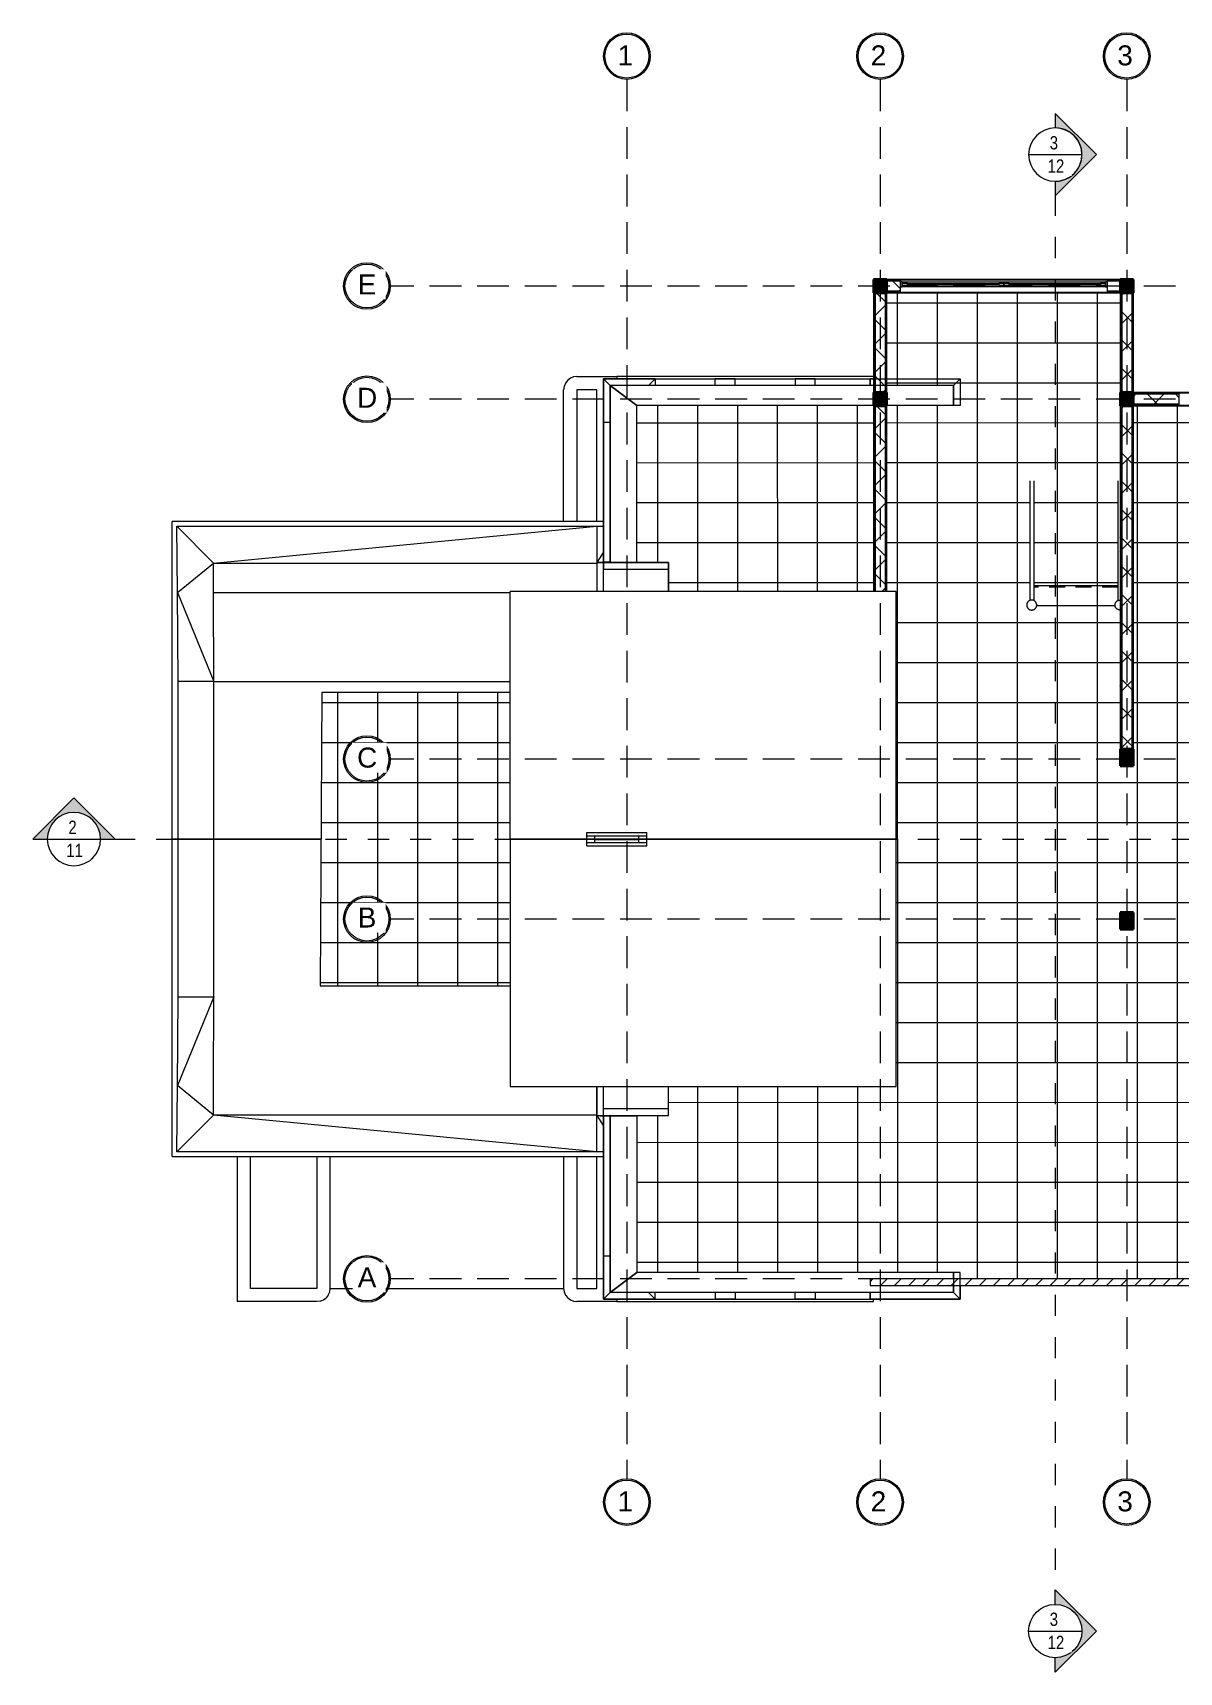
# Model space of a CAD drawing. Header units: millimetres. Extents: x -8365 to 42684, y -5903 to 18700.
# Drawn here: x -8365 to 8838, y -5903 to 18700 of the extents above; entities that cross this region are included whole.
import ezdxf

# ---------------------------------------------------------------- set-up
doc = ezdxf.new("R2010")
doc.units = ezdxf.units.MM
for name, pattern in [('Abgebrochen', [714.375, 476.25, -238.125]), ('Aligning Line', [635, 317.5, -317.5]), ('Hidden', [714.375, 476.25, -238.125]), ('Overhead', [396.875, 238.125, -158.75])]:
    doc.linetypes.add(name, pattern=pattern)
for name, color, linetype, lineweight in [('A-FLOR', 7, 'Continuous', 9), ('A-FLOR-HRAL', 7, 'Continuous', 9), ('A-FLOR-PATT', 7, 'Continuous', 9), ('A-GENM', 7, 'Continuous', 9), ('A-GLAZ', 7, 'Continuous', 18), ('A-WALL', 7, 'Continuous', 25), ('A-WALL-PATT', 7, 'Continuous', 18), ('G-ANNO-SYMB', 7, 'Abgebrochen', 9), ('S-COLS', 7, 'Continuous', 25), ('S-GRID', 7, 'Continuous', 9), ('S-GRID-IDEN', 7, 'Continuous', 9), ('S-STRS', 7, 'Continuous', 18)]:
    doc.layers.add(name, color=color, linetype=linetype, lineweight=lineweight)
doc.layers.add('G-IMPT', color=7, linetype='Continuous', lineweight=9, true_color=0xffffff)
doc.styles.add('Arial', font='arial.ttf', dxfattribs={"width": 0.8, "height": 200})
doc.styles.add('Arial_1', font='arial.ttf', dxfattribs={"height": 300})
pattern_1 = [(0, (0, 0), (406.4, 101.6), [33.528, -271.272, 33.528, -271.272, -1625.6]), (0, (0, 0), (406.4, 101.6), [-609.6, 33.528, -576.072, 33.528, -271.272, -711.2]), (0, (0, 0), (406.4, 101.6), [-1524, 33.528, -169.672, 33.528, -474.472]), (120, (152.4, 50.8), (-291.18818, 301.15272), [33.528, -271.272, 33.528, -271.272, -1625.6]), (120, (152.4, 50.8), (-291.18818, 301.15272), [-609.6, 33.528, -576.072, 33.528, -271.272, -711.2]), (120, (152.4, 50.8), (-291.18818, 301.15272), [-1524, 33.528, -169.672, 33.528, -474.472]), (240, (203.2, 254), (-115.21182, -402.75272), [33.528, -271.272, 33.528, -271.272, -1625.6]), (240, (203.2, 254), (-115.21182, -402.75272), [-609.6, 33.528, -576.072, 33.528, -271.272, -711.2]), (240, (203.2, 254), (-115.21182, -402.75272), [-1524, 33.528, -169.672, 33.528, -474.472])]
pattern_2 = [(45, (0, 0), (-212.132, 212.132), []), (135, (0, 0), (-212.132, -212.132), [])]

# ---------------------------------------------------------------- blocks, each defined once
blk = doc.blocks.new('CUA SO 2 CANH NHOM KINH O O THOANG - K3_3100x2100-2404852-04_MẶT BẰNG TẦNG 4')
at = {"layer": 'A-GLAZ'}
for p, q in [((-1525, 63), (-1550, 63)), ((-1525, -13), (-1525, 63)), ((-1449, 37.5), (-1525, 37.5)), ((-1525, 37.5), (-1525, 12.5)), ((-1525, 12.5), (-1449, 12.5)), ((-1449, 12.5), (-1449, 37.5)), ((-76, 27.5), (-1449, 27.5)), ((-1449, 27.5), (-1449, 22.5)), ((-1449, 22.5), (-76, 22.5)), ((0, 37.5), (-76, 37.5)), ((-76, 37.5), (-76, 12.5)), ((-76, 22.5), (-76, 27.5)), ((-76, 12.5), (0, 12.5)), ((0, 12.5), (0, 37.5)), ((76, 37.5), (0, 37.5)), ((0, 37.5), (0, 12.5)), ((0, 12.5), (76, 12.5)), ((76, 12.5), (76, 37.5)), ((1449, 27.5), (76, 27.5)), ((76, 27.5), (76, 22.5)), ((76, 22.5), (1449, 22.5)), ((1525, 37.5), (1449, 37.5)), ((1449, 37.5), (1449, 12.5)), ((1449, 22.5), (1449, 27.5)), ((1449, 12.5), (1525, 12.5)), ((1550, 63), (1525, 63)), ((1525, 63), (1525, -13)), ((1525, 12.5), (1525, 37.5)), ((-1550, -13), (-1525, -13)), ((1525, -13), (1550, -13))]:
    blk.add_line(p, q, dxfattribs=at)
at = {"layer": 'A-GLAZ', "lineweight": 9}
for p, q in [((-1525, 63), (1525, 63)), ((-1449, 37.5), (-76, 37.5)), ((-76, 12.5), (-1449, 12.5)), ((76, 37.5), (1449, 37.5)), ((1449, 12.5), (76, 12.5)), ((1525, -13), (-1525, -13))]:
    blk.add_line(p, q, dxfattribs=at)
blk = doc.blocks.new('Railing - 150mm-2368385-04_MẶT BẰNG TẦNG 4')
at = {"layer": 'A-FLOR-HRAL', "flags": 128}
for points in [[(0, 75), (-3, 75), (-6, 75), (-9, 74), (-12, 74), (-15, 74), (-18, 73), (-21, 72), (-24, 71), (-26, 70), (-29, 69), (-32, 68), (-35, 67), (-37, 65), (-40, 64), (-42, 62), (-45, 60), (-47, 58), (-49, 56), (-52, 54), (-54, 52), (-56, 50), (-58, 48), (-60, 45), (-61, 43), (-63, 41), (-65, 38), (-66, 35), (-68, 33), (-69, 30), (-70, 27), (-71, 24), (-72, 22), (-73, 19), (-73, 16), (-74, 13), (-74, 10), (-75, 7), (-75, 4), (-75, 1), (-75, -2), (-75, -5), (-75, -8), (-74, -11), (-74, -14), (-73, -17), (-72, -20), (-71, -23), (-70, -26), (-69, -28), (-68, -31), (-67, -34), (-65, -37), (-64, -39), (-62, -42), (-61, -44), (-59, -47), (-57, -49), (-55, -51), (-53, -53), (-51, -55), (-48, -57), (-46, -59), (-44, -61), (-41, -63), (-39, -64), (-36, -66), (-33, -67), (-31, -68), (-28, -70), (-25, -71), (-22, -72), (-19, -72), (-16, -73), (-14, -74), (-11, -74), (-8, -75), (-5, -75), (-2, -75), (0, -75)], [(0, -75), (3, -75), (6, -75), (9, -74), (12, -74), (15, -74), (18, -73), (21, -72), (24, -71), (26, -70), (29, -69), (32, -68), (35, -67), (37, -65), (40, -64), (42, -62), (45, -60), (47, -58), (49, -56), (52, -54), (54, -52), (56, -50), (58, -48), (60, -45), (61, -43), (63, -41), (65, -38), (66, -35), (68, -33), (69, -30), (70, -27), (71, -24), (72, -22), (73, -19), (73, -16), (74, -13), (74, -10), (75, -7), (75, -4), (75, -1), (75, 2), (75, 5), (75, 8), (74, 11), (74, 14), (73, 17), (72, 20), (71, 23), (70, 26), (69, 28), (68, 31), (67, 34), (65, 37), (64, 39), (62, 42), (61, 44), (59, 47), (57, 49), (55, 51), (53, 53), (51, 55), (48, 57), (46, 59), (44, 61), (41, 63), (39, 64), (36, 66), (33, 67), (31, 68), (28, 70), (25, 71), (22, 72), (19, 72), (16, 73), (14, 74), (11, 74), (8, 75), (5, 75), (2, 75), (0, 75)]]:
    blk.add_lwpolyline(points, dxfattribs=at)
blk = doc.blocks.new('Railing - Railing-2370318-04_MẶT BẰNG TẦNG 4')
at = {"layer": 'A-FLOR-HRAL'}
for p, q in [((6595, 11975), (6595, 10400)), ((6656, 11975), (6656, 10400)), ((6595, 10400), (6595, 10181)), ((6656, 10400), (6656, 10181))]:
    blk.add_line(p, q, dxfattribs=at)
blk.add_blockref('Railing - 150mm-2368385-04_MẶT BẰNG TẦNG 4', (6625, 10112))
blk = doc.blocks.new('Railing - 150mm-V1-04_MẶT BẰNG TẦNG 4')
at = {"layer": 'A-FLOR-HRAL', "flags": 128}
blk.add_lwpolyline([(0, -75), (3, -75), (6, -75), (9, -74), (12, -74), (15, -74), (18, -73), (21, -72), (24, -71), (26, -70), (29, -69), (32, -68), (35, -67), (37, -65), (40, -64), (42, -62), (45, -60), (47, -58), (49, -56), (52, -54), (54, -52), (56, -50), (58, -48), (60, -45), (61, -43), (63, -41), (65, -38), (66, -35), (68, -33), (69, -30), (70, -27), (71, -24), (72, -22), (73, -19), (73, -16), (74, -13), (74, -10), (75, -7), (75, -4), (75, -1), (75, 2), (75, 5), (75, 8), (74, 11), (74, 14), (73, 17), (72, 20), (71, 23), (70, 26), (69, 28), (68, 31), (67, 34), (65, 37), (64, 39), (62, 42), (61, 44), (59, 47), (57, 49), (55, 51), (53, 53), (51, 55), (48, 57), (46, 59), (44, 61), (41, 63), (39, 64), (36, 66), (33, 67), (31, 68), (28, 70), (25, 71), (22, 72), (19, 72), (16, 73), (14, 74), (11, 74), (8, 75), (5, 75), (2, 75), (0, 75)], dxfattribs=at)
blk = doc.blocks.new('Railing - Railing-2370322-04_MẶT BẰNG TẦNG 4')
at = {"layer": 'A-FLOR-HRAL'}
for p, q in [((7919, 11975), (7919, 10400)), ((7919, 10400), (7919, 10181))]:
    blk.add_line(p, q, dxfattribs=at)
at = {"extrusion": (0, 0, -1), "zscale": -1}
blk.add_blockref('Railing - 150mm-V1-04_MẶT BẰNG TẦNG 4', (-7950, 10112), dxfattribs=at)
blk = doc.blocks.new('Window_K2_Stack - Sync_3dsMax_To_Revit-2428540-04_MẶT BẰNG TẦNG 4')
at = {"layer": 'G-IMPT'}
for p, q in [((-696, 6917), (-737, 6885)), ((-649, 6935), (-696, 6917)), ((-600, 6942), (-649, 6935)), ((-600, 6942), (0, 6942)), ((0, 6942), (0, 6906)), ((3850, 6942), (0, 6942)), ((-792, 6793), (-800, 6742)), ((-800, 4764), (-800, 6742)), ((-770, 6843), (-792, 6793)), ((-737, 6885), (-770, 6843)), ((-300, 6742), (-600, 6742)), ((-600, 6742), (-600, 4764)), ((-300, 4764), (-300, 6742)), ((-300, 4764), (-6674, 4764)), ((-6674, 0), (-6674, 4764)), ((-6594, 3700), (-6603, 4694)), ((-6603, 4694), (-6052, 4142)), ((-6603, 4694), (-300, 4694)), ((-6052, 4142), (-300, 4694)), ((-200, 4764), (-300, 4764)), ((-300, 4694), (-300, 4150)), ((-300, 4694), (-200, 4694)), ((-295, 4150), (-200, 4300)), ((-6594, 3700), (-6052, 4142)), ((-6051, 3700), (-6052, 4142)), ((-6052, 4142), (-300, 4142)), ((-200, 4150), (-300, 4150)), ((-300, 4150), (-300, 3714)), ((-300, 4150), (774, 4150)), ((774, 4150), (-300, 4150)), ((-300, 4150), (-300, 3714)), ((-300, 4150), (-300, 3714)), ((-200, 4050), (-200, 4150)), ((774, 4150), (-200, 4150)), ((-200, 4150), (-200, 4050)), ((-200, 3714), (-200, 4050)), ((-200, 4050), (774, 4050)), ((774, 4050), (774, 4150)), ((774, 4150), (774, 4050)), ((774, 3714), (774, 4150)), ((774, 4050), (774, 3714)), ((-6582, 2365), (-6594, 3700)), ((-6594, 3700), (-6047, 2365)), ((-6047, 2365), (-6051, 3700)), ((-6051, 3700), (-1600, 3700)), ((4189, 3714), (-1600, 3714)), ((-1600, 0), (-1600, 3714)), ((4189, 0), (4189, 3714)), ((-6047, 2365), (-6582, 2365)), ((-6582, 0), (-6582, 2365)), ((-6047, 2365), (-1600, 2365)), ((-6047, 0), (-6047, 2365)), ((-6674, -4764), (-6674, 0)), ((-6582, -2365), (-6582, 0)), ((-6047, -2365), (-6047, 0)), ((-1600, 0), (-1600, -3714)), ((4189, -3714), (4189, 0)), ((-6594, -3700), (-6582, -2365)), ((-6047, -2365), (-6594, -3700)), ((-6582, -2365), (-6047, -2365)), ((-6051, -3700), (-6047, -2365)), ((-6603, -4694), (-6594, -3700)), ((-6052, -4142), (-6594, -3700)), ((-6052, -4142), (-6051, -3700)), ((-1600, -3714), (4189, -3714)), ((-300, -3714), (-300, -4150)), ((-300, -3714), (-300, -4150)), ((-300, -4150), (-300, -3714)), ((-200, -4050), (-200, -3714)), ((774, -4050), (774, -3714)), ((774, -4150), (774, -3714)), ((-6603, -4694), (-6052, -4142)), ((-300, -4142), (-6052, -4142)), ((-300, -4694), (-6052, -4142)), ((-300, -4150), (-200, -4150)), ((-300, -4694), (-300, -4150)), ((-300, -4150), (774, -4150)), ((-300, -4150), (774, -4150)), ((-200, -4300), (-295, -4150)), ((-200, -4150), (-200, -4050)), ((774, -4050), (-200, -4050)), ((-200, -4150), (-200, -4050)), ((-200, -4150), (774, -4150)), ((774, -4150), (774, -4050)), ((774, -4150), (774, -4050)), ((-6674, -4764), (-300, -4764)), ((-300, -4694), (-6603, -4694)), ((-5700, -4764), (-5700, -6942)), ((-5500, -6742), (-5500, -4764)), ((-4500, -4764), (-4500, -6742)), ((-4300, -6742), (-4300, -4764)), ((-800, -4764), (-800, -6742)), ((-800, -4764), (-800, -6742)), ((-600, -4764), (-600, -6742)), ((-200, -4694), (-300, -4694)), ((-300, -4764), (-200, -4764)), ((-300, -6742), (-300, -4764)), ((-4500, -6742), (-5500, -6742)), ((-4404, -6917), (-4362, -6886)), ((-4330, -6843), (-4362, -6886)), ((-4330, -6843), (-4308, -6793)), ((-4308, -6793), (-4300, -6742)), ((-4300, -6742), (-800, -6742)), ((-800, -6742), (-792, -6793)), ((-792, -6793), (-770, -6843)), ((-770, -6843), (-737, -6886)), ((-737, -6886), (-696, -6917)), ((-600, -6742), (-300, -6742)), ((-4500, -6942), (-5700, -6942)), ((-4450, -6935), (-4500, -6942)), ((-4450, -6935), (-4404, -6917)), ((-696, -6917), (-649, -6935)), ((-649, -6935), (-600, -6942)), ((0, -6942), (-600, -6942)), ((0, -6906), (0, -6942)), ((0, -6942), (3850, -6942)), ((3850, -6942), (3850, -6906))]:
    blk.add_line(p, q, dxfattribs=at)
at = {"layer": 'G-IMPT', "flags": 128}
for points in [[(-6582, 0), (-6605, 0), (-6628, 0), (-6651, 0), (-6674, 0)], [(-6047, 0), (-6181, 0), (-6315, 0), (-6448, 0), (-6582, 0)], [(-4438, 0), (-4610, 0), (-6047, 0)], [(4189, 0), (2742, 0), (1295, 0), (-153, 0), (-1600, 0)], [(-6674, 0), (-6651, 0), (-6628, 0), (-6605, 0), (-6582, 0)], [(-6582, 0), (-6448, 0), (-6315, 0), (-6181, 0), (-6047, 0)], [(-6047, 0), (-4610, 0), (-4438, 0)], [(-1600, 0), (-153, 0), (1295, 0), (2742, 0), (4189, 0)]]:
    blk.add_lwpolyline(points, dxfattribs=at)
blk = doc.blocks.new('Window_K2_Stack - Window_K2_Stack-2377845-04_MẶT BẰNG TẦNG 4')
at = {"layer": 'A-GLAZ'}
for p, q in [((-450, -100), (-450, 100)), ((-450, 100), (450, 100)), ((-450, 50), (450, 50)), ((-328.75, -50), (-328.75, 50)), ((-328.75, 5), (328.75, 5)), ((328.75, -50), (328.75, 50)), ((450, -100), (450, 100)), ((-450, -50), (450, -50)), ((-450, -100), (450, -100)), ((-328.75, -5), (328.75, -5))]:
    blk.add_line(p, q, dxfattribs=at)
blk.add_blockref('Window_K2_Stack - Sync_3dsMax_To_Revit-2428540-04_MẶT BẰNG TẦNG 4', (0, 0))
blk = doc.blocks.new('M_Concrete-Rectangular-Column - COT200X250-2391840-04_MẶT BẰNG TẦNG 4')
at = {"layer": 'S-COLS', "lineweight": 35}
blk.add_hatch(color=256, dxfattribs=at).paths.add_polyline_path([(100, -125), (100, 125), (-100, 125), (-100, -125)])
for p, q in [((100, 125), (-100, 125)), ((-100, 125), (-100, -125)), ((100, -125), (100, 125)), ((-100, -125), (100, -125))]:
    blk.add_line(p, q, dxfattribs=at)
blk = doc.blocks.new('M_Concrete-Rectangular-Column - COT200X200-2391835-04_MẶT BẰNG TẦNG 4')
at = {"layer": 'S-COLS', "lineweight": 35}
blk.add_hatch(color=256, dxfattribs=at).paths.add_polyline_path([(100, -100), (100, 100), (-100, 100), (-100, -100)])
for p, q in [((100, 100), (-100, 100)), ((-100, 100), (-100, -100)), ((100, -100), (100, 100)), ((-100, -100), (100, -100))]:
    blk.add_line(p, q, dxfattribs=at)
blk = doc.blocks.new('Test_Family - Sync_3dsMax_To_Revit-2434440-04_MẶT BẰNG TẦNG 4')
at = {"layer": 'A-GENM'}
for p, q in [((-300, -4145), (-300, -4150)), ((-300, -4150), (250, -4150)), ((-250, -4150), (-250, -6901)), ((-150, -4150), (-250, -4150)), ((-150, -6801), (-150, -4150)), ((248, -4148), (245, -4145)), ((250, -4150), (248, -4148)), ((5000, -6501), (5000, -6801)), ((5100, -6501), (5000, -6501)), ((5100, -6901), (5100, -6501)), ((-250, -6901), (-150, -6801)), ((-150, -6801), (-250, -6901)), ((3750, -6801), (-150, -6801)), ((3750, -6801), (3750, -6901)), ((5000, -6801), (3750, -6801)), ((3750, -6901), (3750, -6801)), ((5100, -6901), (5000, -6801)), ((5000, -6801), (5100, -6901)), ((-250, -6901), (3750, -6901)), ((3750, -6901), (5100, -6901))]:
    blk.add_line(p, q, dxfattribs=at)
at = {"layer": 'A-GENM', "lineweight": 25}
for p, q in [((245, -4145), (250, -4150)), ((250, -4150), (250, -4145))]:
    blk.add_line(p, q, dxfattribs=at)
at = {"layer": 'G-IMPT'}
for p, q in [((-250, -6901), (-250, -4150)), ((-250, -4150), (-150, -4150)), ((-150, -4150), (250, -4150)), ((-150, -4150), (-150, -6801)), ((250, -4150), (250, -6501)), ((-250, -6901), (-250, -6250)), ((-250, -6250), (-150, -6250)), ((250, -6501), (-150, -6801)), ((-150, -6801), (250, -6501)), ((5000, -6501), (250, -6501)), ((5000, -6595), (5000, -6501)), ((-150, -6801), (-250, -6901)), ((-150, -6801), (-250, -6901)), ((5000, -6801), (-150, -6801)), ((425, -6801), (525, -6901)), ((525, -6901), (525, -6801)), ((1425, -6801), (1425, -6901)), ((1725, -6801), (1725, -6901)), ((2625, -6901), (2625, -6801)), ((2925, -6801), (2925, -6901)), ((3750, -6901), (3750, -6801)), ((5000, -6801), (5000, -6695)), ((5100, -6901), (5000, -6801)), ((5100, -6901), (5000, -6801)), ((5100, -6695), (5100, -6901)), ((525, -6901), (-250, -6901)), ((-250, -6901), (3750, -6901)), ((1725, -6901), (1425, -6901)), ((2925, -6901), (2625, -6901)), ((5100, -6901), (3750, -6901))]:
    blk.add_line(p, q, dxfattribs=at)
blk = doc.blocks.new('Test_Family - Test_Family-2426873-04_MẶT BẰNG TẦNG 4')
blk.add_blockref('Test_Family - Sync_3dsMax_To_Revit-2434440-04_MẶT BẰNG TẦNG 4', (0, 0))
blk = doc.blocks.new('Test_Family - Sync_3dsMax_To_Revit-V5-04_MẶT BẰNG TẦNG 4')
at = {"layer": 'A-GENM'}
for p, q in [((-300, -4145), (-300, -4150)), ((-300, -4150), (250, -4150)), ((-250, -4150), (-250, -6901)), ((-150, -4150), (-250, -4150)), ((-150, -6801), (-150, -4150)), ((248, -4148), (245, -4145)), ((250, -4150), (248, -4148)), ((5000, -6501), (5000, -6801)), ((5100, -6501), (5000, -6501)), ((5100, -6901), (5100, -6501)), ((-250, -6901), (-150, -6801)), ((-150, -6801), (-250, -6901)), ((3750, -6801), (-150, -6801)), ((3750, -6801), (3750, -6901)), ((5000, -6801), (3750, -6801)), ((3750, -6901), (3750, -6801)), ((5100, -6901), (5000, -6801)), ((5000, -6801), (5100, -6901)), ((-250, -6901), (3750, -6901)), ((3750, -6901), (5100, -6901))]:
    blk.add_line(p, q, dxfattribs=at)
at = {"layer": 'A-GENM', "lineweight": 25}
for p, q in [((245, -4145), (250, -4150)), ((250, -4150), (250, -4145))]:
    blk.add_line(p, q, dxfattribs=at)
at = {"layer": 'G-IMPT'}
for p, q in [((-250, -6901), (-250, -4150)), ((-250, -4150), (-150, -4150)), ((-150, -4150), (250, -4150)), ((-150, -4150), (-150, -6801)), ((250, -4150), (250, -6501)), ((-250, -6901), (-250, -6250)), ((-250, -6250), (-150, -6250)), ((250, -6501), (-150, -6801)), ((-150, -6801), (250, -6501)), ((3800, -6501), (250, -6501)), ((5000, -6501), (4000, -6501)), ((5000, -6801), (5000, -6501)), ((-150, -6801), (-250, -6901)), ((-150, -6801), (-250, -6901)), ((3800, -6801), (-150, -6801)), ((425, -6801), (525, -6901)), ((525, -6901), (525, -6802)), ((1425, -6802), (1425, -6901)), ((1725, -6802), (1725, -6901)), ((2625, -6901), (2625, -6802)), ((2925, -6802), (2925, -6901)), ((3750, -6901), (3750, -6801)), ((5000, -6801), (4000, -6801)), ((525, -6901), (-250, -6901)), ((-250, -6901), (3750, -6901)), ((1725, -6901), (1425, -6901)), ((2925, -6901), (2625, -6901)), ((3800, -6901), (3750, -6901))]:
    blk.add_line(p, q, dxfattribs=at)
blk = doc.blocks.new('Test_Family - Test_Family-V6-04_MẶT BẰNG TẦNG 4')
at = {"extrusion": (0, 0, -1), "zscale": -1, "rotation": 180}
blk.add_blockref('Test_Family - Sync_3dsMax_To_Revit-V5-04_MẶT BẰNG TẦNG 4', (0, 0), dxfattribs=at)
blk = doc.blocks.new('Section - CAT DUNG-122916-04_MẶT BẰNG TẦNG 4')
at = {"layer": 'G-ANNO-SYMB', "linetype": 'Continuous'}
h = blk.add_hatch(color=256, dxfattribs=at)
edge = h.paths.add_edge_path()
edge.add_line((0.18, 0), (-2, 0))
edge.add_arc((-6, 0), 4, 0, 90)
edge.add_arc((-6, 0), 4, 90, 180)
edge.add_line((-10, 0), (-12.18, 0))
edge.add_line((-12.18, 0), (-6, 6.18))
edge.add_line((-6, 6.18), (0.18, 0))
for p, q in [((-6, 6.18), (-12.18, 0)), ((0.18, 0), (-6, 6.18)), ((-12.18, 0), (-10, 0)), ((-2, 0), (0.18, 0))]:
    blk.add_line(p, q, dxfattribs=at)
for start, end in [(360, 180), (90, 180), (0, 90), (180, 360)]:
    blk.add_arc((-6, 0), 4, start, end, dxfattribs=at)
blk = doc.blocks.new('Grid - TRUC  D1-102336-04_MẶT BẰNG TẦNG 4')
at = {"layer": 'S-GRID-IDEN'}
for radius in [3.5, 3.3]:
    blk.add_circle((0, 0), radius, dxfattribs=at)

msp = doc.modelspace()

# ---------------------------------------------------------------- hatches: boundary and pattern name
at = {"layer": 'A-FLOR-PATT'}
h = msp.add_hatch(dxfattribs=at)
h.set_pattern_fill('FP_6', color=256, style=0, pattern_type=2)
h.set_pattern_definition([(0.0043, (16612.5, 7449.6), (-0.045, 600), []), (90.004, (16612.5, 7449.6), (-600, -0.042), [])])
h.paths.add_polyline_path([(1174, 2450), (1174, 2450), (1174, 2250)])
h.paths.add_polyline_path([(700, 2445), (695, 2450), (450, 2450), (450, 2445), (677, 2445)])
h.paths.add_polyline_path([(26150, -99), (32295, -98), (32295, 94), (37045, 94), (37045, 2445), (37255, 2445), (37265, 7700), (37250, 7700), (37250, 5250), (37050, 5250), (37050, 7700), (33250, 7700), (33250, 10038), (33230, 10041), (33218, 10045), (33204, 10054), (33199, 10058), (33190, 10068), (33180, 10088), (33176, 10099), (33175, 10118), (33179, 10136), (33185, 10150), (33195, 10163), (33205, 10173), (33219, 10182), (33219, 11974), (33250, 11974), (33250, 14800), (29750, 14800), (29750, 11298), (29781, 11306), (30299, 11547), (30346, 11742), (30479, 11458), (30526, 11653), (31075, 11909), (31075, 11904), (31095, 11909), (31095, 11906), (31105, 11909), (31105, 10181), (31123, 10168), (31136, 10155), (31144, 10141), (31148, 10122), (31149, 10103), (31143, 10084), (31134, 10067), (31119, 10053), (31103, 10044), (31090, 10039), (31075, 10038), (31054, 10041), (31044, 10044), (31026, 10057), (31014, 10070), (31005, 10084), (31001, 10100), (29823, 10100), (29820, 10084), (29809, 10067), (29795, 10053), (29779, 10043), (29766, 10040), (29750, 10038), (29750, 7700), (29550, 7700), (29550, 13100), (23000, 13100), (23000, 12100), (22550, 12100), (22550, 7700), (22350, 7700), (22350, 12100), (19900, 12100), (19900, 13100), (15350, 13100), (15350, 7700), (15150, 7700), (15150, 13100), (8150, 13100), (8150, 7700), (7950, 7700), (7950, 10038), (7930, 10041), (7918, 10045), (7907, 10052), (7899, 10058), (7890, 10068), (7880, 10088), (7876, 10100), (7875, 10118), (7879, 10136), (7885, 10150), (7895, 10163), (7905, 10173), (7919, 10182), (7919, 11974), (7950, 11974), (7950, 14800), (4450, 14800), (4450, 13406), (5450, 13406), (5450, 13106), (4450, 13106), (4450, 10314), (4589, 10314), (4589, 6600), (4589, 6600), (4589, 2885), (1174, 2885), (1174, 2450), (700, 2450), (700, 500), (700, 94), (5450, 94), (5450, 0), (11550, 0), (11550, 5500), (11750, 5500), (11750, 100), (22350, 100), (22350, 5500), (22550, 5500), (22550, 100), (25950, 100), (25950, 5500), (26150, 5500), (26150, -85)])
h.paths.add_polyline_path([(37045, 2445), (37045, 2795), (37050, 2795), (37050, 3400), (37150, 3400), (37150, 2795), (37145, 2795), (37145, 2545), (37069, 2469)])
h.paths.add_polyline_path([(100, 6600), (100, 6600), (81, 6600)])
h.paths.add_polyline_path([(-3970, 4400), (-1200, 4400), (-1200, 6600), (-1200, 6600), (-1200, 8800), (-4026, 8800), (-4050, 4400)])
h.paths.add_polyline_path([(29750, 5250), (29550, 5250), (29550, 5500), (29750, 5500)])
h.paths.add_polyline_path([(18950, 5250), (18750, 5250), (18750, 5500), (18950, 5500), (18950, 5400)])
h.paths.add_polyline_path([(33250, 5250), (33250, 5500), (33450, 5500), (33450, 5250)])
h.paths.add_polyline_path([(8150, 5250), (7950, 5250), (7950, 5500), (8150, 5500)])
h.paths.add_polyline_path([(15150, 5250), (15150, 5500), (15350, 5500), (15350, 5250)])
h.paths.add_polyline_path([(11750, 7700), (11550, 7700), (11550, 7950), (11750, 7950)])
h.paths.add_polyline_path([(18950, 7700), (18750, 7700), (18750, 7950), (18950, 7950)])
h.paths.add_polyline_path([(25950, 7700), (25950, 7950), (26150, 7950), (26150, 7700)])
h.paths.add_polyline_path([(34550, 7900), (34550, 8500), (34650, 8500), (34650, 9300), (34550, 9300), (34550, 9400), (34350, 9400), (34350, 9500), (37050, 9500), (37050, 9502), (33450, 9502), (33451, 9500), (33550, 9500), (33550, 9400), (33450, 9400), (33450, 7900), (34157, 7900)])
h.paths.add_polyline_path([(35111, 7900), (37050, 7900), (37050, 7903), (35000, 7903), (35000, 8452), (34650, 8452), (34650, 7900), (35001, 7900)])
h.paths.add_polyline_path([(37250, 7900), (37265, 7900), (37270, 10470), (37250, 10470), (37250, 7938)])
h.paths.add_polyline_path([(6625, 10038), (6604, 10041), (6589, 10047), (6578, 10055), (6567, 10066), (6558, 10081), (6553, 10094), (6551, 10113), (6553, 10130), (6559, 10146), (6570, 10162), (6580, 10171), (6595, 10181), (6595, 11974), (6656, 11974), (6657, 10180), (6673, 10170), (6683, 10159), (6693, 10144), (6698, 10131), (6700, 10113), (6698, 10095), (6691, 10079), (6681, 10063), (6674, 10056), (6656, 10044), (6641, 10039), (6634, 10039)])
h.paths.add_polyline_path([(31925, 10038), (31904, 10041), (31889, 10047), (31878, 10055), (31867, 10066), (31858, 10081), (31853, 10094), (31851, 10113), (31853, 10130), (31859, 10146), (31870, 10162), (31880, 10171), (31895, 10181), (31895, 11974), (31956, 11974), (31957, 10180), (31973, 10170), (31983, 10159), (31993, 10144), (31998, 10131), (32000, 10113), (31998, 10095), (31991, 10079), (31981, 10063), (31974, 10056), (31956, 10044), (31941, 10039)])
h.paths.add_polyline_path([(4250, 10314), (4250, 13106), (700, 13106), (700, 10750), (1174, 10750), (1174, 10314), (4132, 10314)])
h.paths.add_polyline_path([(37270, 10570), (37275, 13300), (37250, 13300), (37250, 10570)])
h.paths.add_polyline_path([(600, 10750), (695, 10750), (700, 10755), (450, 10755), (450, 10750), (557, 10750)])
h.paths.add_polyline_path([(18950, 13300), (29550, 13301), (29550, 13301), (8150, 13302), (8150, 13300), (18750, 13300)])
h.paths.add_polyline_path([(4250, 13406), (4250, 15000), (4250, 15000), (4250, 13406)])
at = {"layer": 'A-WALL-PATT', "lineweight": 9}
h = msp.add_hatch(dxfattribs=at)
h.set_pattern_fill('FP_2', color=256, style=0, pattern_type=2)
h.set_pattern_definition(pattern_1)
h.paths.add_polyline_path([(4265, 10314), (4265, 13100), (4250, 13100), (4250, 10314), (4255, 10314)])
h.paths.add_polyline_path([(4251, 13300), (4265, 13300), (4265, 14800), (4250, 14800), (4250, 13300)])
h = msp.add_hatch(dxfattribs=at)
h.set_pattern_fill('FP_3', color=256, style=0, pattern_type=2)
h.set_pattern_definition(pattern_2)
h.paths.add_polyline_path([(4435, 10314), (4435, 13100), (4265, 13100), (4265, 10314), (4370, 10314)])
h.paths.add_polyline_path([(4398, 13300), (4435, 13300), (4435, 14800), (4265, 14800), (4265, 13300), (4370, 13300)])
h = msp.add_hatch(dxfattribs=at)
h.set_pattern_fill('FP_2', color=256, style=0, pattern_type=2)
h.set_pattern_definition(pattern_1)
h.paths.add_polyline_path([(4450, 10314), (4450, 13100), (4435, 13100), (4435, 10314), (4440, 10314)])
h.paths.add_polyline_path([(4450, 13300), (4450, 14800), (4435, 14800), (4435, 13300), (4447, 13300)])
h = msp.add_hatch(dxfattribs=at)
h.set_pattern_fill('FP_3', color=256, style=0, pattern_type=2)
h.set_pattern_definition(pattern_2)
h.paths.add_polyline_path([(4658, 14815), (4658, 14985), (4450, 14985), (4450, 14815)])
h.paths.add_polyline_path([(7758, 14815), (7950, 14815), (7950, 14985), (7758, 14985), (7758, 14900)])
h = msp.add_hatch(dxfattribs=at)
h.set_pattern_fill('FP_2', color=256, style=0, pattern_type=2)
h.set_pattern_definition(pattern_1)
h.paths.add_polyline_path([(7950, 14800), (7950, 14815), (7758, 14815), (7758, 14800)])
h.paths.add_polyline_path([(4658, 14800), (4658, 14815), (4450, 14815), (4450, 14800)])
h = msp.add_hatch(dxfattribs=at)
h.set_pattern_fill('FP_2', color=256, style=0, pattern_type=2)
h.set_pattern_definition(pattern_1)
h.paths.add_polyline_path([(7965, 7950), (7965, 7950), (7965, 13100), (7950, 13100), (7950, 7950)])
h.paths.add_polyline_path([(7950, 13300), (7965, 13300), (7965, 14800), (7950, 14800), (7950, 14501)])
h = msp.add_hatch(dxfattribs=at)
h.set_pattern_fill('FP_3', color=256, style=0, pattern_type=2)
h.set_pattern_definition(pattern_2)
h.paths.add_polyline_path([(8135, 7950), (8135, 13100), (7965, 13100), (7965, 7950), (7970, 7950)])
h.paths.add_polyline_path([(8135, 13300), (8135, 14800), (7965, 14800), (7965, 13300), (8133, 13300)])
h = msp.add_hatch(dxfattribs=at)
h.set_pattern_fill('FP_2', color=256, style=0, pattern_type=2)
h.set_pattern_definition(pattern_1)
h.paths.add_polyline_path([(8150, 7950), (8150, 13100), (8135, 13100), (8135, 7950)])
h.paths.add_polyline_path([(8150, 13300), (8150, 14800), (8135, 14800), (8135, 13300)])
h = msp.add_hatch(dxfattribs=at)
h.set_pattern_fill('FP_2', color=256, style=0, pattern_type=2)
h.set_pattern_definition(pattern_1)
h.paths.add_polyline_path([(8150, 13285), (8838, 13285), (8838, 13300), (8150, 13300)])
h.paths.add_polyline_path([(29550, 13285), (29550, 13300), (28478, 13300), (28478, 13285)])
h.paths.add_polyline_path([(12528, 13285), (12528, 13300), (11750, 13300), (11750, 13285)])
h.paths.add_polyline_path([(18750, 13285), (18750, 13300), (17648, 13300), (17648, 13285)])
h.paths.add_polyline_path([(24938, 13285), (25950, 13285), (25950, 13300), (24938, 13300)])
h.paths.add_polyline_path([(11550, 13285), (11550, 13300), (10338, 13300), (10338, 13285)])
h.paths.add_polyline_path([(19778, 13285), (19778, 13300), (18950, 13300), (18950, 13285)])
h.paths.add_polyline_path([(26150, 13285), (26978, 13285), (26978, 13300), (26150, 13300), (26150, 13294)])
h.paths.add_polyline_path([(22719, 13285), (23438, 13285), (23438, 13300), (22550, 13300), (22550, 13285)])
h.paths.add_polyline_path([(15150, 13285), (15150, 13300), (14028, 13300), (14028, 13285), (15094, 13285)])
h.paths.add_polyline_path([(21278, 13285), (22350, 13285), (22350, 13300), (21278, 13300)])
h.paths.add_polyline_path([(15350, 13285), (16148, 13285), (16148, 13300), (15350, 13300), (15350, 13294)])
h = msp.add_hatch(dxfattribs=at)
h.set_pattern_fill('FP_3', color=256, style=0, pattern_type=2)
h.set_pattern_definition(pattern_2)
h.paths.add_polyline_path([(8150, 13115), (8838, 13115), (8838, 13285), (8150, 13285)])
h.paths.add_polyline_path([(29550, 13115), (29550, 13285), (28478, 13285), (28478, 13115)])
h.paths.add_polyline_path([(15350, 13115), (16148, 13115), (16148, 13285), (15350, 13285), (15350, 13117)])
h.paths.add_polyline_path([(11750, 13115), (12528, 13115), (12528, 13285), (11750, 13285), (11750, 13145)])
h.paths.add_polyline_path([(10338, 13115), (11550, 13115), (11550, 13285), (10338, 13285), (10338, 13200)])
h.paths.add_polyline_path([(19778, 13115), (19778, 13285), (18950, 13285), (18950, 13115)])
h.paths.add_polyline_path([(18750, 13115), (18750, 13285), (17648, 13285), (17648, 13115)])
h.paths.add_polyline_path([(15094, 13115), (15150, 13115), (15150, 13285), (14028, 13285), (14028, 13115)])
h.paths.add_polyline_path([(24938, 13115), (25950, 13115), (25950, 13285), (24938, 13285), (24938, 13200)])
h.paths.add_polyline_path([(26150, 13115), (26978, 13115), (26978, 13285), (26150, 13285), (26150, 13165)])
h.paths.add_polyline_path([(21278, 13115), (22350, 13115), (22350, 13285), (21278, 13285), (21278, 13200)])
h.paths.add_polyline_path([(23438, 13115), (23438, 13285), (22550, 13285), (22550, 13115), (22719, 13115)])
h = msp.add_hatch(dxfattribs=at)
h.set_pattern_fill('FP_2', color=256, style=0, pattern_type=2)
h.set_pattern_definition(pattern_1)
h.paths.add_polyline_path([(8150, 13100), (8838, 13100), (8838, 13115), (8150, 13115)])
h.paths.add_polyline_path([(29550, 13100), (29550, 13115), (28478, 13115), (28478, 13100)])
h.paths.add_polyline_path([(25950, 13100), (25950, 13115), (24938, 13115), (24938, 13100)])
h.paths.add_polyline_path([(18950, 13100), (19778, 13100), (19778, 13115), (18950, 13115), (18950, 13109)])
h.paths.add_polyline_path([(26150, 13100), (26978, 13100), (26978, 13115), (26150, 13115), (26150, 13109)])
h.paths.add_polyline_path([(12528, 13100), (12528, 13115), (11750, 13115), (11750, 13100)])
h.paths.add_polyline_path([(11550, 13100), (11550, 13115), (10338, 13115), (10338, 13100)])
h.paths.add_polyline_path([(23438, 13100), (23438, 13115), (22550, 13115), (22550, 13100), (22719, 13100)])
h.paths.add_polyline_path([(17648, 13100), (18750, 13100), (18750, 13115), (17648, 13115)])
h.paths.add_polyline_path([(14028, 13100), (15150, 13100), (15150, 13115), (14028, 13115)])
h.paths.add_polyline_path([(21278, 13100), (22350, 13100), (22350, 13115), (21278, 13115)])
h.paths.add_polyline_path([(15350, 13100), (16148, 13100), (16148, 13115), (15350, 13115)])
h = msp.add_hatch(dxfattribs=at)
h.set_pattern_fill('FP_1', color=256, style=0, pattern_type=2)
h.set_pattern_definition([(45, (0, 0), (-106.066, 106.066), [])])
h.paths.add_polyline_path([(11550, -100), (11550, 0), (4200, 0), (4200, -100), (9374, -100)])

# ---------------------------------------------------------------- linework, layer by layer
at = {"layer": 'A-FLOR'}
for p, q in [((29550, 13301), (8150, 13302)), ((450, 10755), (450, 10750)), ((-4026, 8800), (-4050, 4400)), ((-1200, 8800), (-4026, 8800)), ((-4050, 4400), (-1200, 4400)), ((450, 2450), (450, 2445)), ((5450, -100), (11550, -100))]:
    msp.add_line(p, q, dxfattribs=at)
at = {"layer": 'A-WALL', "lineweight": 18}
for p, q in [((4250, 14800), (4250, 13300)), ((4658, 15000), (4450, 15000)), ((4450, 13300), (4450, 14800)), ((4450, 14800), (4658, 14800)), ((4658, 14800), (4658, 15000)), ((7950, 15000), (7758, 15000)), ((7758, 15000), (7758, 14800)), ((7758, 14800), (7950, 14800)), ((7950, 14800), (7950, 13300)), ((8150, 13300), (8150, 14800)), ((8838, 13300), (8150, 13300)), ((8838, 13100), (8838, 13300)), ((4250, 13100), (4250, 10314)), ((4450, 10314), (4450, 13100)), ((7950, 13100), (7950, 7950)), ((8150, 7950), (8150, 13100)), ((8150, 13100), (8838, 13100)), ((11550, 0), (4200, 0)), ((4200, 0), (4200, -100)), ((4200, -100), (11550, -100))]:
    msp.add_line(p, q, dxfattribs=at)
at = {"layer": 'A-WALL', "lineweight": 35}
for p, q in [((4265, 14800), (4265, 13300)), ((4435, 14800), (4435, 13300)), ((4658, 14985), (4450, 14985)), ((4658, 14815), (4450, 14815)), ((7950, 14985), (7758, 14985)), ((7950, 14815), (7758, 14815)), ((7965, 14800), (7965, 13300)), ((8135, 14800), (8135, 13300)), ((4265, 13100), (4265, 10314)), ((4435, 13100), (4435, 10314)), ((7965, 13100), (7965, 7950)), ((8135, 13100), (8135, 7950)), ((8838, 13285), (8150, 13285)), ((8838, 13115), (8150, 13115))]:
    msp.add_line(p, q, dxfattribs=at)
at = {"layer": 'A-WALL'}
for p, q in [((4658, 15000), (7758, 15000)), ((7758, 14800), (4658, 14800)), ((8838, 13300), (10338, 13300)), ((10338, 13100), (8838, 13100))]:
    msp.add_line(p, q, dxfattribs=at)
at = {"layer": 'G-ANNO-SYMB', "linetype": 'Continuous'}
for p, q in [((6578, 16872), (7378, 16872)), ((-8147, 6600), (-7347, 6600)), ((6578, -5285), (7378, -5285))]:
    msp.add_line(p, q, dxfattribs=at)
at = {"layer": 'G-ANNO-SYMB', "linetype": 'Aligning Line'}
for p, q in [((6978, 16272), (6978, -4685)), ((-7147, 6600), (41466, 6600))]:
    msp.add_line(p, q, dxfattribs=at)
at = {"layer": 'S-STRS'}
for p, q in [((7919, 10400), (6656, 10400)), ((7876, 10100), (6699, 10100))]:
    msp.add_line(p, q, dxfattribs=at)
at = {"layer": 'S-STRS', "linetype": 'Overhead', "lineweight": 9}
msp.add_line((7919, 10380), (6656, 10380), dxfattribs=at)

# ---------------------------------------------------------------- block references
at = {"layer": 'A-FLOR-HRAL'}
for name in ['Railing - Railing-2370318-04_MẶT BẰNG TẦNG 4', 'Railing - Railing-2370322-04_MẶT BẰNG TẦNG 4']:
    msp.add_blockref(name, (0, 0), dxfattribs=at)
at = {"layer": 'A-GLAZ', "lineweight": 9}
msp.add_blockref('CUA SO 2 CANH NHOM KINH O O THOANG - K3_3100x2100-2404852-04_MẶT BẰNG TẦNG 4', (6208, 14900), dxfattribs=at)
at = {"layer": 'A-GLAZ', "rotation": 359.9999377154716}
msp.add_blockref('Window_K2_Stack - Window_K2_Stack-2377845-04_MẶT BẰNG TẦNG 4', (400, 6600), dxfattribs=at)
at = {"layer": 'G-ANNO-SYMB', "linetype": 'Continuous', "xscale": 99.99999999999993, "yscale": 99.99999999999993, "zscale": 99.99999999999993, "rotation": 269.9999999999997}
msp.add_blockref('Section - CAT DUNG-122916-04_MẶT BẰNG TẦNG 4', (6978, 16272), dxfattribs=at)
at = {"layer": 'G-ANNO-SYMB', "linetype": 'Continuous', "xscale": 99.99999999999993, "yscale": 99.99999999999993, "zscale": 99.99999999999993}
msp.add_blockref('Section - CAT DUNG-122916-04_MẶT BẰNG TẦNG 4', (-7147, 6600), dxfattribs=at)
at = {"layer": 'G-ANNO-SYMB', "linetype": 'Continuous', "extrusion": (0, 0, -1), "xscale": 99.99999999999993, "yscale": 99.99999999999993, "zscale": 99.99999999999993, "rotation": 90.00000000000044}
msp.add_blockref('Section - CAT DUNG-122916-04_MẶT BẰNG TẦNG 4', (-6978, -4685), dxfattribs=at)
at = {"layer": 'G-IMPT', "rotation": 359.9998754221662}
msp.add_blockref('Test_Family - Test_Family-V6-04_MẶT BẰNG TẦNG 4', (450, 6605), dxfattribs=at)
at = {"layer": 'G-IMPT'}
msp.add_blockref('Test_Family - Test_Family-2426873-04_MẶT BẰNG TẦNG 4', (450, 6595), dxfattribs=at)
at = {"layer": 'S-COLS', "lineweight": 35}
for name, p in [('M_Concrete-Rectangular-Column - COT200X200-2391835-04_MẶT BẰNG TẦNG 4', (4350, 14900)), ('M_Concrete-Rectangular-Column - COT200X200-2391835-04_MẶT BẰNG TẦNG 4', (8050, 14900)), ('M_Concrete-Rectangular-Column - COT200X200-2391835-04_MẶT BẰNG TẦNG 4', (4350, 13200)), ('M_Concrete-Rectangular-Column - COT200X200-2391835-04_MẶT BẰNG TẦNG 4', (8050, 13200)), ('M_Concrete-Rectangular-Column - COT200X250-2391840-04_MẶT BẰNG TẦNG 4', (8050, 7825)), ('M_Concrete-Rectangular-Column - COT200X250-2391840-04_MẶT BẰNG TẦNG 4', (8050, 5375))]:
    msp.add_blockref(name, p, dxfattribs=at)
at = {"layer": 'S-GRID-IDEN', "xscale": 99.99999999999993, "yscale": 99.99999999999993, "zscale": 99.99999999999993}
for p, rotation in [((550, 18350), 180), ((4350, 18350), 180), ((8050, 18350), 180), ((-3350, 14900), 90), ((-3350, 13200), 90), ((-3350, 7800), 90), ((-3350, 5400), 90), ((-3350, 0), 90), ((550, -3350), 180), ((4350, -3350), 180), ((8050, -3350), 180)]:
    msp.add_blockref('Grid - TRUC  D1-102336-04_MẶT BẰNG TẦNG 4', p, dxfattribs=dict(at, rotation=rotation))

# ---------------------------------------------------------------- next in the draw order: texts
at = {"layer": 'G-ANNO-SYMB', "linetype": 'Continuous', "char_height": 200, "width": 153.92, "attachment_point": 1, "style": 'Arial', "bg_fill": 3, "box_fill_scale": 1.25, "bg_fill_color": 256, "bg_fill_true_color": 13158600, "bg_fill_transparency": 0}
for s, insert in [('3', (6895, 17149)), ('2', (-7830, 6877)), ('3', (6895, -5008))]:
    msp.add_mtext(s, dxfattribs=dict(at, insert=insert))
at = {"layer": 'S-GRID-IDEN', "char_height": 300, "attachment_point": 1, "style": 'Arial_1', "bg_fill": 3, "box_fill_scale": 1.25, "bg_fill_color": 256, "bg_fill_true_color": 13158600, "bg_fill_transparency": 0}
for s, insert, width in [('1', (409, 18511), 288.61), ('2', (4209, 18511), 288.61), ('3', (7909, 18511), 288.61), ('E', (-3489, 15073), 344.73), ('D', (-3499, 13373), 368.78), ('C', (-3499, 7973), 368.78), ('B', (-3489, 5573), 344.73), ('A', (-3489, 173), 344.73), ('1', (409, -3189), 288.61), ('2', (4209, -3189), 288.61), ('3', (7909, -3189), 288.61)]:
    msp.add_mtext(s, dxfattribs=dict(at, insert=insert, width=width))

# ---------------------------------------------------------------- next in the draw order: linework, layer by layer
at = {"layer": 'S-GRID', "linetype": 'Hidden'}
for p, q in [((550, 18000), (550, -3000)), ((4350, 18000), (4350, -3000)), ((8050, 18000), (8050, -3000)), ((39500, 14900), (-3000, 14900)), ((39500, 13200), (-3000, 13200)), ((39500, 7800), (-3000, 7800)), ((39500, 5400), (-3000, 5400)), ((39500, 0), (-3000, 0))]:
    msp.add_line(p, q, dxfattribs=at)

# ---------------------------------------------------------------- next in the draw order: texts
at = {"layer": 'G-ANNO-SYMB', "linetype": 'Continuous', "char_height": 200, "width": 307.85, "attachment_point": 1, "style": 'Arial', "bg_fill": 3, "box_fill_scale": 1.25, "bg_fill_color": 256, "bg_fill_true_color": 13158600, "bg_fill_transparency": 0}
for s, insert in [('12', (6864, 16800)), ('11', (-7861, 6529)), ('12', (6864, -5356))]:
    msp.add_mtext(s, dxfattribs=dict(at, insert=insert))

doc.saveas('drawing.dxf')
